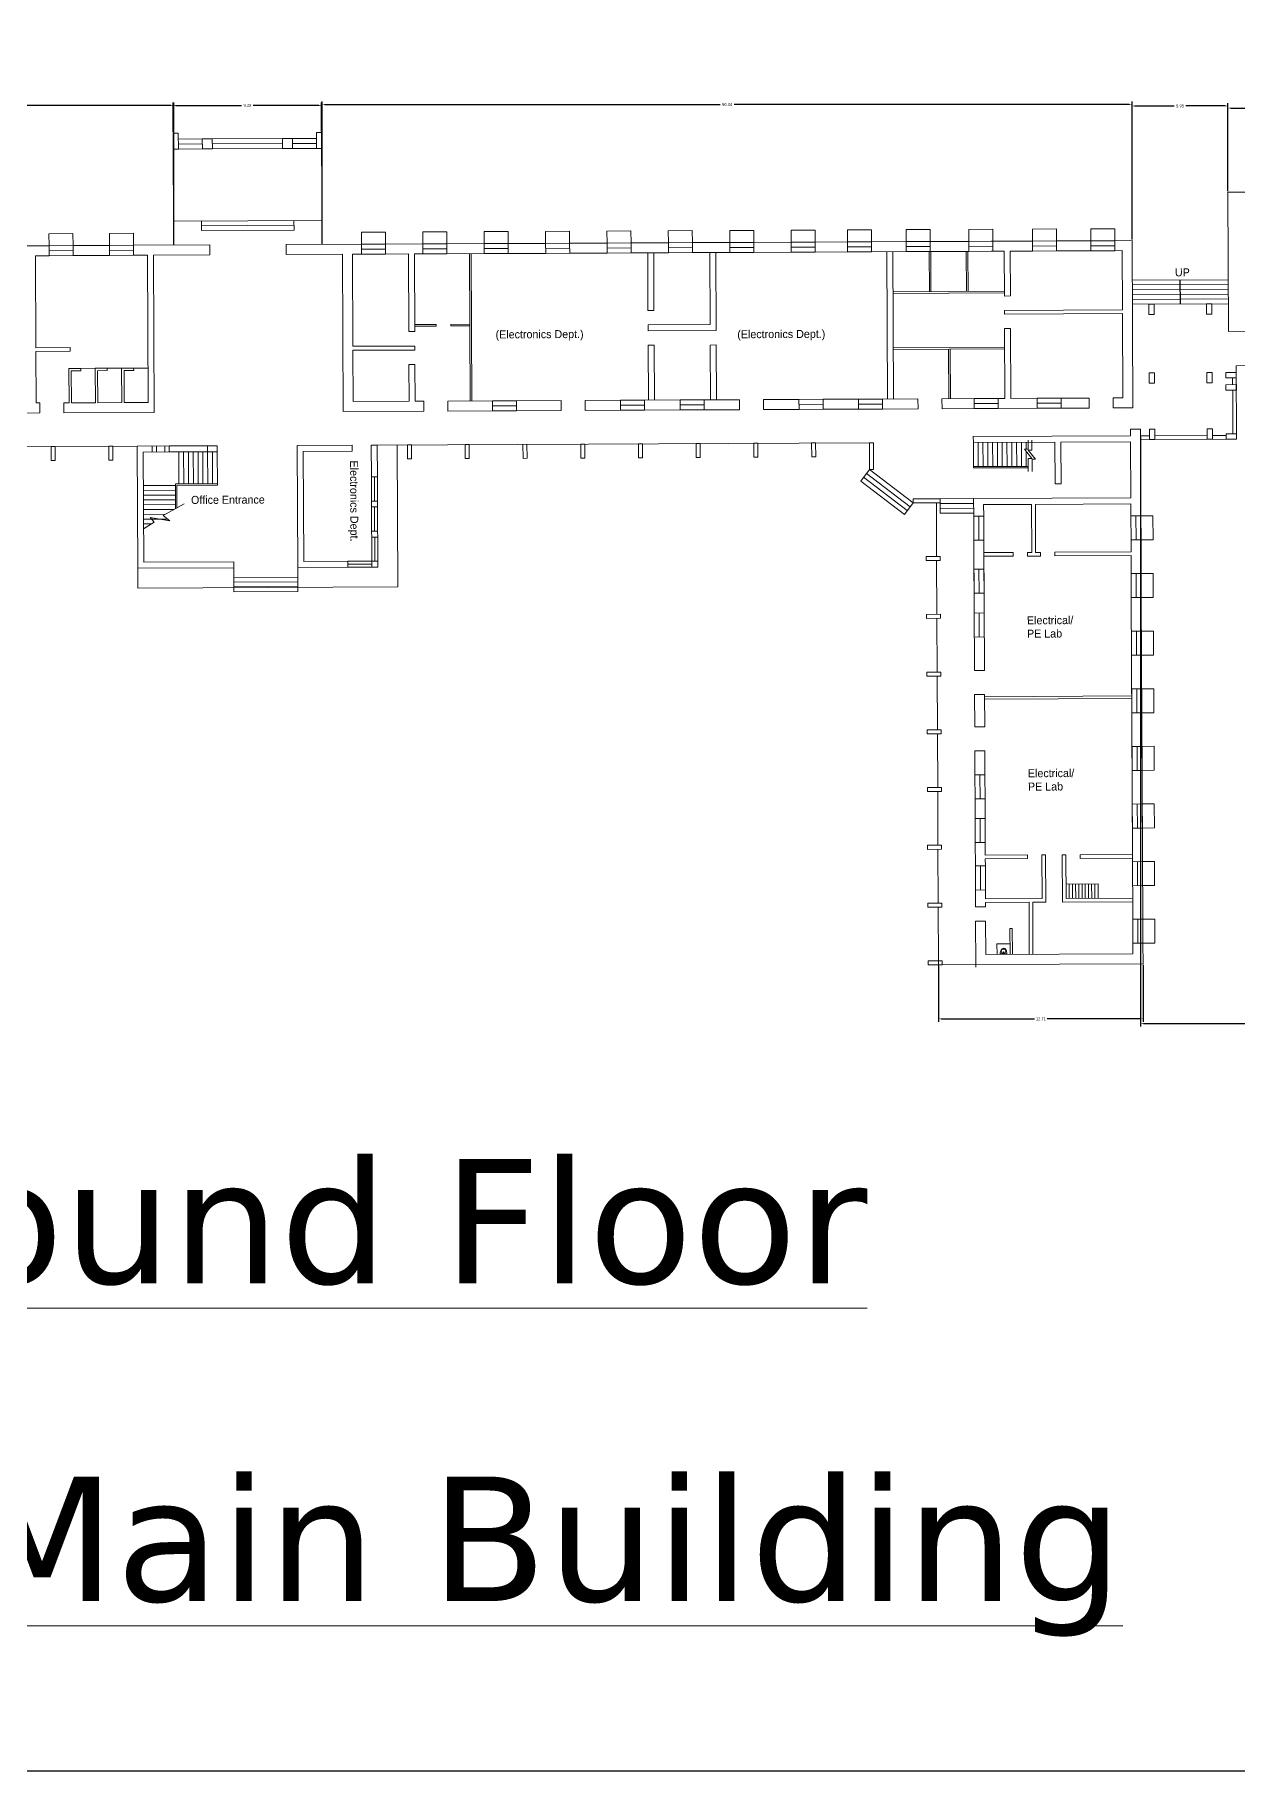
# Model space of a CAD drawing. Header units: inches. Extents: x -40 to 263, y -17 to 199.
# Drawn here: x 74.2 to 148.9, y -17.1 to 90.8 of the extents above; entities that cross this region are included whole.
import ezdxf

# ---------------------------------------------------------------- set-up
doc = ezdxf.new("R2010")
doc.units = ezdxf.units.IN
doc.header["$MEASUREMENT"] = 0
doc.layers.add('TEXT', color=7, linetype='Continuous', lineweight=15)
doc.layers.add('window', color=7, linetype='Continuous', lineweight=13)
doc.styles.add('LGL', font='')
doc.styles.get('LGL').set_extended_font_data('LithographLight')
doc.dimstyles.get("Standard").update_dxf_attribs({"dimtxt": 0.18, "dimasz": 0.18, "dimexe": 0.18, "dimexo": 0.0625, "dimgap": 0.09, "dimtad": 0, "dimtih": 1, "dimtoh": 1, "dimdec": 4, "dimzin": 0, "dimdsep": 46, "dimtxsty": 'Standard', "dimcen": 0.09, "dimadec": 0, "dimazin": 0, "dimtfac": 1, "dimtdec": 4, "dimtofl": 0, "dimtmove": 0, "dimatfit": 3, "dimfxl": 1, "dimtolj": 1, "dimtzin": 0, "dimarcsym": 0})

# ---------------------------------------------------------------- blocks, each defined once
blk = doc.blocks.new('urinal_p07')
blk.add_lwpolyline([(240, -40, -0.0613081), (220, -199, -0.0746389), (169, -321, -0.1069794), (84, -411, -0.1515369), (0, -437, -0.1515369), (-84, -411, -0.1069794), (-169, -321, -0.0746389), (-220, -199, -0.0613081), (-240, -40)], format="xyb", close=True)
for centre, radius in [((0, -228), 159), ((0, -139), 40)]:
    blk.add_circle(centre, radius)
blk = doc.blocks.new('*D35')
at = {"color": 0, "lineweight": -2, "transparency": 16777216}
for p, q in [((130.38, 32.92), (130.38, 29.44)), ((143.09, 32.98), (143.09, 29.44)), ((130.56, 29.62), (136.35, 29.62)), ((142.91, 29.62), (137.13, 29.62))]:
    blk.add_line(p, q, dxfattribs=at)
at = {"color": 0, "transparency": 16777216}
for points in [[(130.56, 29.65), (130.56, 29.59), (130.38, 29.62)], [(142.91, 29.65), (142.91, 29.59), (143.09, 29.62)]]:
    blk.add_solid(points, dxfattribs=at)
at = {"layer": 'Defpoints', "color": 0, "transparency": 16777216}
for p in [(130.38, 32.98), (143.09, 33.04), (143.09, 29.62)]:
    blk.add_point(p, dxfattribs=at)
at = {"color": 0, "transparency": 16777216, "insert": (136.74, 29.62), "char_height": 0.18, "attachment_point": 5}
blk.add_mtext('\\A1;12.71', dxfattribs=at)
blk = doc.blocks.new('*D36')
at = {"color": 0, "lineweight": -2, "transparency": 16777216}
for p, q in [((193.27, 69.93), (193.27, 29.14)), ((142.94, 65.78), (142.94, 29.14)), ((143.12, 29.32), (167.67, 29.32)), ((193.09, 29.32), (168.54, 29.32))]:
    blk.add_line(p, q, dxfattribs=at)
at = {"color": 0, "transparency": 16777216}
for points in [[(143.12, 29.35), (143.12, 29.29), (142.94, 29.32)], [(193.09, 29.35), (193.09, 29.29), (193.27, 29.32)]]:
    blk.add_solid(points, dxfattribs=at)
at = {"layer": 'Defpoints', "color": 0, "transparency": 16777216}
for p in [(193.27, 69.99), (142.94, 65.84), (193.27, 29.32)]:
    blk.add_point(p, dxfattribs=at)
at = {"color": 0, "transparency": 16777216, "insert": (168.11, 29.32), "char_height": 0.18, "attachment_point": 5}
blk.add_mtext('\\A1;50.34', dxfattribs=at)
blk = doc.blocks.new('*D40')
at = {"color": 0, "lineweight": -2, "transparency": 16777216}
for p, q in [((33.45, 77.53), (33.45, 86.56)), ((33.63, 86.38), (57.71, 86.38)), ((82.67, 86.38), (58.58, 86.38)), ((82.85, 77.76), (82.85, 86.56))]:
    blk.add_line(p, q, dxfattribs=at)
at = {"color": 0, "transparency": 16777216}
for points in [[(33.63, 86.41), (33.63, 86.35), (33.45, 86.38)], [(82.67, 86.41), (82.67, 86.35), (82.85, 86.38)]]:
    blk.add_solid(points, dxfattribs=at)
at = {"layer": 'Defpoints', "color": 0, "transparency": 16777216}
for p in [(82.85, 86.38), (82.85, 77.7), (33.45, 77.47)]:
    blk.add_point(p, dxfattribs=at)
at = {"color": 0, "transparency": 16777216, "insert": (58.15, 86.38), "char_height": 0.18, "attachment_point": 5}
blk.add_mtext('\\A1;49.40', dxfattribs=at)
blk = doc.blocks.new('*D41')
at = {"color": 0, "lineweight": -2, "transparency": 16777216}
for p, q in [((82.81, 84.72), (82.81, 86.56)), ((82.99, 86.38), (87.07, 86.38)), ((91.86, 86.38), (87.79, 86.38)), ((92.04, 84.76), (92.04, 86.56))]:
    blk.add_line(p, q, dxfattribs=at)
at = {"color": 0, "transparency": 16777216}
for points in [[(82.99, 86.41), (82.99, 86.35), (82.81, 86.38)], [(91.86, 86.41), (91.86, 86.35), (92.04, 86.38)]]:
    blk.add_solid(points, dxfattribs=at)
at = {"layer": 'Defpoints', "color": 0, "transparency": 16777216}
for p in [(92.04, 86.38), (82.81, 84.66), (92.04, 84.7)]:
    blk.add_point(p, dxfattribs=at)
at = {"color": 0, "transparency": 16777216, "insert": (87.43, 86.38), "char_height": 0.18, "attachment_point": 5}
blk.add_mtext('\\A1;9.22', dxfattribs=at)
blk = doc.blocks.new('*D42')
at = {"color": 0, "lineweight": -2, "transparency": 16777216}
for p, q in [((92.07, 77.8), (92.07, 86.61)), ((92.25, 86.43), (116.81, 86.43)), ((142.23, 86.43), (117.68, 86.43)), ((142.41, 78.04), (142.41, 86.61))]:
    blk.add_line(p, q, dxfattribs=at)
at = {"color": 0, "transparency": 16777216}
for points in [[(92.25, 86.46), (92.25, 86.4), (92.07, 86.43)], [(142.23, 86.46), (142.23, 86.4), (142.41, 86.43)]]:
    blk.add_solid(points, dxfattribs=at)
at = {"layer": 'Defpoints', "color": 0, "transparency": 16777216}
for p in [(142.41, 86.43), (92.07, 77.74), (142.41, 77.98)]:
    blk.add_point(p, dxfattribs=at)
at = {"color": 0, "transparency": 16777216, "insert": (117.24, 86.43), "char_height": 0.18, "attachment_point": 5}
blk.add_mtext('\\A1;50.34', dxfattribs=at)
blk = doc.blocks.new('*D43')
at = {"color": 0, "lineweight": -2, "transparency": 16777216}
for p, q in [((142.41, 78.1), (142.41, 86.52)), ((142.59, 86.34), (145.03, 86.34)), ((148.19, 86.34), (145.75, 86.34)), ((148.37, 81.05), (148.37, 86.52))]:
    blk.add_line(p, q, dxfattribs=at)
at = {"color": 0, "transparency": 16777216}
for points in [[(142.59, 86.37), (142.59, 86.31), (142.41, 86.34)], [(148.19, 86.37), (148.19, 86.31), (148.37, 86.34)]]:
    blk.add_solid(points, dxfattribs=at)
at = {"layer": 'Defpoints', "color": 0, "transparency": 16777216}
for p in [(148.37, 86.34), (148.37, 80.99), (142.41, 78.04)]:
    blk.add_point(p, dxfattribs=at)
at = {"color": 0, "transparency": 16777216, "insert": (145.39, 86.34), "char_height": 0.18, "attachment_point": 5}
blk.add_mtext('\\A1;5.95', dxfattribs=at)
blk = doc.blocks.new('*D44')
at = {"color": 0, "lineweight": -2, "transparency": 16777216}
for p, q in [((148.37, 81.05), (148.37, 86.39)), ((193.28, 81.26), (193.28, 86.39)), ((148.55, 86.21), (170.37, 86.21)), ((193.1, 86.21), (171.27, 86.21))]:
    blk.add_line(p, q, dxfattribs=at)
at = {"color": 0, "transparency": 16777216}
for points in [[(148.55, 86.24), (148.55, 86.18), (148.37, 86.21)], [(193.1, 86.24), (193.1, 86.18), (193.28, 86.21)]]:
    blk.add_solid(points, dxfattribs=at)
at = {"layer": 'Defpoints', "color": 0, "transparency": 16777216}
for p in [(193.28, 86.21), (148.37, 80.99), (193.28, 81.2)]:
    blk.add_point(p, dxfattribs=at)
at = {"color": 0, "transparency": 16777216, "insert": (170.82, 86.21), "char_height": 0.18, "attachment_point": 5}
blk.add_mtext('\\A1;44.92', dxfattribs=at)

msp = doc.modelspace()

# ---------------------------------------------------------------- linework, layer by layer
msp.add_lwpolyline([(-39.55518, 198.66799), (262.71196, 198.66799), (262.71196, -17.13248), (-39.55518, -17.13248)], close=True)
at = {"layer": 'window'}
for p, q in [((82.81461, 84.65905), (83.13287, 84.66054)), ((82.81461, 84.65905), (82.81927, 83.66449)), ((83.13287, 84.66054), (83.13752, 83.66598)), ((84.62646, 84.29456), (83.13462, 84.28758)), ((85.24806, 84.29747), (84.62646, 84.29456)), ((84.62646, 84.29456), (84.62937, 83.67296)), ((89.60921, 84.31788), (85.24806, 84.29747)), ((85.24806, 84.29747), (85.25097, 83.67587)), ((90.23081, 84.32079), (89.60921, 84.31788)), ((89.60921, 84.31788), (89.61212, 83.69628)), ((90.23081, 84.32079), (91.72265, 84.32778)), ((90.23081, 84.32079), (90.23372, 83.69919)), ((92.03916, 84.70223), (91.7209, 84.70074)), ((91.7209, 84.70074), (91.72556, 83.70617)), ((92.03916, 84.70223), (92.04382, 83.70766)), ((82.81927, 83.66449), (83.13752, 83.66598)), ((82.84021, 79.18896), (82.81927, 83.66449)), ((84.62791, 83.98376), (83.13607, 83.97678)), ((84.62937, 83.67296), (83.13752, 83.66598)), ((84.62937, 83.67296), (85.25097, 83.67587)), ((89.61066, 84.00708), (85.24951, 83.98667)), ((89.61212, 83.69628), (85.25097, 83.67587)), ((89.61212, 83.69628), (90.23372, 83.69919)), ((90.23226, 84.00999), (91.7241, 84.01698)), ((90.23372, 83.69919), (91.72556, 83.70617)), ((92.04382, 83.70766), (91.72556, 83.70617)), ((92.06477, 79.23214), (92.04382, 83.70766)), ((149.93352, 80.99489), (148.36635, 80.98755)), ((148.36635, 80.98755), (148.40685, 72.33487)), ((92.06477, 79.23214), (82.84021, 79.18896)), ((82.84021, 79.18896), (82.8472, 77.69712)), ((84.5807, 79.19711), (84.58349, 78.60037)), ((90.32568, 78.92562), (84.58209, 78.89874)), ((90.32429, 79.22399), (90.32708, 78.62726)), ((92.06477, 79.23214), (92.07175, 77.7403)), ((75.09564, 78.40677), (76.58748, 78.41376)), ((75.09913, 77.66085), (75.09564, 78.40677)), ((76.59097, 77.66784), (76.58748, 78.41376)), ((78.8501, 78.42435), (80.34194, 78.43133)), ((78.85359, 77.67843), (78.8501, 78.42435)), ((80.34544, 77.68541), (80.34194, 78.43133)), ((85.08496, 77.70759), (80.34544, 77.68541)), ((90.32708, 78.62726), (84.58349, 78.60037)), ((85.08496, 77.70759), (85.08787, 77.08599)), ((94.51814, 77.75175), (89.83399, 77.72982)), ((89.83399, 77.72982), (89.8369, 77.10822)), ((94.51465, 78.49767), (96.00649, 78.50465)), ((94.51814, 77.75175), (94.51465, 78.49767)), ((94.51814, 77.75175), (96.00998, 77.75873)), ((94.51814, 77.75175), (94.52105, 77.13015)), ((96.00998, 77.75873), (96.00649, 78.50465)), ((98.33291, 77.76961), (96.00998, 77.75873)), ((96.01289, 77.13713), (96.00998, 77.75873)), ((98.32942, 78.51553), (99.82126, 78.52251)), ((98.33291, 77.76961), (98.32942, 78.51553)), ((98.33291, 77.76961), (99.82476, 77.77659)), ((98.33291, 77.76961), (98.33582, 77.14801)), ((99.82476, 77.77659), (99.82126, 78.52251)), ((102.14769, 77.78746), (99.82476, 77.77659)), ((99.82767, 77.15499), (99.82476, 77.77659)), ((102.1442, 78.53338), (103.63604, 78.54037)), ((102.14769, 77.78746), (102.1442, 78.53338)), ((102.14769, 77.78746), (103.63953, 77.79445)), ((102.14769, 77.78746), (102.1506, 77.16586)), ((103.63953, 77.79445), (103.63604, 78.54037)), ((105.96246, 77.80532), (103.63953, 77.79445)), ((103.64244, 77.17284), (103.63953, 77.79445)), ((105.95897, 78.55124), (107.45081, 78.55822)), ((105.96246, 77.80532), (105.95897, 78.55124)), ((105.96246, 77.80532), (107.4543, 77.8123)), ((105.96246, 77.80532), (105.96537, 77.18372)), ((107.4543, 77.8123), (107.45081, 78.55822)), ((109.77724, 77.82317), (107.4543, 77.8123)), ((107.45721, 77.1907), (107.4543, 77.8123)), ((109.77374, 78.5691), (111.26559, 78.57608)), ((109.77724, 77.82317), (109.77374, 78.5691)), ((109.77724, 77.82317), (111.26908, 77.83016)), ((109.77724, 77.82317), (109.78015, 77.20157)), ((111.26908, 77.83016), (111.26559, 78.57608)), ((113.59201, 77.84103), (111.26908, 77.83016)), ((111.27199, 77.20856), (111.26908, 77.83016)), ((113.58852, 78.58695), (115.08036, 78.59394)), ((113.59201, 77.84103), (113.58852, 78.58695)), ((113.59201, 77.84103), (115.08385, 77.84801)), ((113.59201, 77.84103), (113.59492, 77.21943)), ((115.08385, 77.84801), (115.08036, 78.59394)), ((117.40678, 77.85889), (115.08385, 77.84801)), ((115.08676, 77.22641), (115.08385, 77.84801)), ((117.40329, 78.60481), (118.89513, 78.61179)), ((117.40678, 77.85889), (117.40329, 78.60481)), ((117.40678, 77.85889), (118.89863, 77.86587)), ((117.40678, 77.85889), (117.40969, 77.23729)), ((118.89863, 77.86587), (118.89513, 78.61179)), ((121.22156, 77.87674), (118.89863, 77.86587)), ((118.90153, 77.24427), (118.89863, 77.86587)), ((121.21807, 78.62266), (122.70991, 78.62965)), ((121.22156, 77.87674), (121.21807, 78.62266)), ((121.22156, 77.87674), (122.7134, 77.88373)), ((121.22156, 77.87674), (121.22447, 77.25514)), ((122.7134, 77.88373), (122.70991, 78.62965)), ((124.72162, 77.89313), (122.7134, 77.88373)), ((122.71631, 77.26213), (122.7134, 77.88373)), ((124.71813, 78.63905), (126.20997, 78.64603)), ((124.72162, 77.89313), (124.71813, 78.63905)), ((124.72162, 77.89313), (126.21347, 77.90011)), ((124.72162, 77.89313), (124.72453, 77.27153)), ((126.21347, 77.90011), (126.20997, 78.64603)), ((128.37156, 77.91021), (126.21347, 77.90011)), ((126.21347, 77.90011), (126.21637, 77.27851)), ((128.36807, 78.65613), (129.85991, 78.66312)), ((128.37156, 77.91021), (128.36807, 78.65613)), ((128.37156, 77.91021), (129.8634, 77.9172)), ((128.37156, 77.91021), (128.37447, 77.28861)), ((129.8634, 77.9172), (129.85991, 78.66312)), ((132.26802, 77.92845), (129.8634, 77.9172)), ((129.8634, 77.9172), (129.86631, 77.29559)), ((132.26453, 78.67437), (133.75637, 78.68135)), ((132.26802, 77.92845), (132.26453, 78.67437)), ((132.26802, 77.92845), (133.75986, 77.93543)), ((132.26802, 77.92845), (132.27093, 77.30685)), ((136.22432, 77.94697), (133.6562, 77.93495)), ((133.75986, 77.93543), (133.75637, 78.68135)), ((133.75986, 77.93543), (133.76277, 77.31383)), ((136.22083, 78.69289), (137.71267, 78.69987)), ((136.22432, 77.94697), (136.22083, 78.69289)), ((136.22432, 77.94697), (137.71617, 77.95395)), ((136.22432, 77.94697), (136.22723, 77.32537)), ((137.71617, 77.95395), (137.71267, 78.69987)), ((139.85196, 77.96395), (137.71617, 77.95395)), ((139.85196, 77.96395), (137.71617, 77.95395)), ((137.71617, 77.95395), (137.71908, 77.33235)), ((139.84846, 78.70987), (141.34031, 78.71685)), ((139.85196, 77.96395), (139.84846, 78.70987)), ((139.85196, 77.96395), (141.3438, 77.97093)), ((139.85196, 77.96395), (139.85487, 77.34235)), ((141.3438, 77.97093), (141.34031, 78.71685)), ((142.41295, 77.97594), (141.3438, 77.97093)), ((141.3438, 77.97093), (141.34671, 77.34933)), ((142.41295, 77.97594), (142.4616, 67.58277)), ((75.09913, 77.66085), (72.8365, 77.65026)), ((75.10204, 77.03925), (74.25959, 77.03531)), ((74.25959, 77.03531), (74.28636, 71.31579)), ((75.09913, 77.66085), (76.59097, 77.66784)), ((75.09913, 77.66085), (75.10204, 77.03925)), ((76.59242, 77.35703), (75.10058, 77.35005)), ((75.10204, 77.03925), (76.59388, 77.04623)), ((78.85359, 77.67843), (76.59097, 77.66784)), ((76.59388, 77.04623), (76.59097, 77.66784)), ((78.8565, 77.05683), (76.59388, 77.04623)), ((78.85359, 77.67843), (80.34544, 77.68541)), ((78.85359, 77.67843), (78.8565, 77.05683)), ((80.34689, 77.37461), (78.85505, 77.36763)), ((78.8565, 77.05683), (80.34835, 77.06381)), ((80.34835, 77.06381), (80.34544, 77.68541)), ((81.22151, 77.0679), (80.34835, 77.06381)), ((81.22151, 77.0679), (81.26434, 67.91793)), ((85.08787, 77.08599), (81.59447, 77.06964)), ((81.59447, 77.06964), (81.64021, 67.29808)), ((93.33029, 77.12457), (89.8369, 77.10822)), ((93.33029, 77.12457), (93.37603, 67.35301)), ((94.52105, 77.13015), (93.95189, 77.12748)), ((93.95189, 77.12748), (93.97866, 71.40876)), ((96.01144, 77.44793), (94.5196, 77.44095)), ((94.52105, 77.13015), (96.01289, 77.13713)), ((97.43286, 77.14378), (96.01289, 77.13713)), ((97.43286, 77.14378), (97.45544, 72.32016)), ((98.33582, 77.14801), (97.80582, 77.14552)), ((97.80582, 77.14552), (97.8284, 72.3219)), ((99.82621, 77.46579), (98.33437, 77.45881)), ((98.33582, 77.14801), (99.82767, 77.15499)), ((102.1506, 77.16586), (99.82767, 77.15499)), ((101.23705, 77.16159), (101.27988, 68.01162)), ((101.33651, 77.16205), (101.37934, 68.01209)), ((103.64098, 77.48364), (102.14914, 77.47666)), ((102.1506, 77.16586), (103.64244, 77.17284)), ((105.96537, 77.18372), (103.64244, 77.17284)), ((107.45576, 77.5015), (105.96392, 77.49452)), ((105.96537, 77.18372), (107.45721, 77.1907)), ((109.78015, 77.20157), (107.45721, 77.1907)), ((111.27053, 77.51936), (109.77869, 77.51237)), ((109.78015, 77.20157), (111.27199, 77.20856)), ((113.59492, 77.21943), (111.27199, 77.20856)), ((112.30552, 77.2134), (112.32228, 73.63298)), ((112.67849, 77.21514), (112.69524, 73.63472)), ((115.08531, 77.53721), (113.59346, 77.53023)), ((113.59492, 77.21943), (115.08676, 77.22641)), ((117.40969, 77.23729), (115.08676, 77.22641)), ((116.15945, 77.23143), (116.1804, 72.75591)), ((116.53241, 77.23318), (116.5551, 72.3847)), ((118.90008, 77.55507), (117.40824, 77.54809)), ((117.40969, 77.23729), (118.90153, 77.24427)), ((121.22447, 77.25514), (118.90153, 77.24427)), ((122.71485, 77.57293), (121.22301, 77.56594)), ((121.22447, 77.25514), (122.71631, 77.26213)), ((124.72453, 77.27153), (122.71631, 77.26213)), ((126.21492, 77.58931), (124.72308, 77.58233)), ((124.72453, 77.27153), (126.21637, 77.27851)), ((128.37447, 77.28861), (126.21637, 77.27851)), ((127.17421, 77.28299), (127.21704, 68.13303)), ((127.54717, 77.28474), (127.59, 68.13478)), ((129.86486, 77.60639), (128.37302, 77.59941)), ((128.37447, 77.28861), (129.86631, 77.29559)), ((129.81315, 74.80889), (129.80151, 77.29529)), ((132.27093, 77.30685), (129.86631, 77.29559)), ((129.91261, 74.80935), (129.90097, 77.29576)), ((132.11722, 74.81967), (132.10558, 77.30608)), ((132.21667, 74.82014), (132.20503, 77.30654)), ((133.76132, 77.62463), (132.26948, 77.61765)), ((132.27093, 77.30685), (133.76277, 77.31383)), ((134.45937, 77.31709), (133.6591, 77.31335)), ((134.45937, 77.31709), (134.47241, 74.53232)), ((136.22723, 77.32537), (134.83233, 77.31884)), ((134.83233, 77.31884), (134.84537, 74.53407)), ((137.71762, 77.64315), (136.22578, 77.63617)), ((136.22723, 77.32537), (137.71908, 77.33235)), ((139.85487, 77.34235), (137.71908, 77.33235)), ((139.85487, 77.34235), (137.71908, 77.33235)), ((141.34525, 77.66013), (139.85341, 77.65315)), ((139.85487, 77.34235), (141.34671, 77.34933)), ((141.79426, 77.35143), (141.34671, 77.34933)), ((141.79426, 77.35143), (141.81148, 73.67155)), ((148.39182, 75.5473), (142.42445, 75.51937)), ((134.47101, 74.83069), (127.55881, 74.79834)), ((134.47148, 74.73124), (127.55928, 74.69888)), ((134.84537, 74.53407), (134.47241, 74.53232)), ((148.39321, 75.24894), (142.42585, 75.221)), ((148.39461, 74.95057), (142.42724, 74.92264)), ((148.39601, 74.6522), (142.42864, 74.62427)), ((112.32228, 73.63298), (112.69524, 73.63472)), ((141.81148, 73.67155), (134.4766, 73.63722)), ((134.4766, 73.63722), (134.47767, 73.40847)), ((141.81256, 73.4428), (134.47767, 73.40847)), ((141.81256, 73.4428), (141.83709, 68.20147)), ((148.3974, 74.35383), (142.43004, 74.3259)), ((148.3988, 74.05546), (142.43143, 74.02753)), ((97.8284, 72.3219), (97.45544, 72.32016)), ((97.82634, 72.76045), (99.16843, 72.76673)), ((97.82681, 72.66099), (99.1689, 72.66727)), ((99.16843, 72.76673), (99.1689, 72.66727)), ((100.06354, 72.77092), (101.25758, 72.77651)), ((100.06354, 72.77092), (100.064, 72.67146)), ((100.064, 72.67146), (101.25805, 72.67705)), ((112.32647, 72.73787), (116.1804, 72.75591)), ((112.32647, 72.73787), (112.32822, 72.36491)), ((112.32822, 72.36491), (116.5551, 72.3847)), ((134.85482, 72.51511), (134.48186, 72.51336)), ((134.48186, 72.51336), (134.5022, 68.16713)), ((134.85482, 72.51511), (134.87516, 68.16888)), ((150.49046, 72.34463), (148.40685, 72.33487)), ((76.41056, 71.32573), (74.28636, 71.31579)), ((76.41163, 71.09698), (76.41056, 71.32573)), ((97.83259, 71.4268), (93.97866, 71.40876)), ((97.83259, 71.4268), (97.83375, 71.17816)), ((112.33241, 71.46981), (112.70537, 71.47155)), ((112.33241, 71.46981), (112.34835, 68.06343)), ((112.70537, 71.47155), (112.72131, 68.06518)), ((116.18633, 71.48784), (116.55929, 71.48959)), ((116.18633, 71.48784), (116.20228, 68.08147)), ((116.55929, 71.48959), (116.57524, 68.08322)), ((134.4873, 71.34973), (127.57511, 71.31737)), ((134.48777, 71.25027), (127.57557, 71.21792)), ((131.00681, 71.23398), (131.02124, 68.15084)), ((131.10626, 71.23444), (131.12069, 68.1513)), ((74.28743, 71.08704), (76.41163, 71.09698)), ((74.28743, 71.08704), (74.30242, 67.88535)), ((97.83375, 71.17816), (93.97983, 71.16012)), ((93.97983, 71.16012), (93.99472, 67.97752)), ((97.83794, 70.28305), (97.46498, 70.28131)), ((97.46498, 70.28131), (97.47569, 67.99382)), ((97.83794, 70.28305), (97.84865, 67.99556)), ((174.32518, 70.31784), (148.88431, 70.19875)), ((148.88431, 70.19875), (148.90563, 65.64366)), ((77.07718, 70.03669), (76.33126, 70.0332)), ((76.33126, 70.0332), (76.34127, 67.89489)), ((77.07788, 69.8875), (76.48114, 69.88471)), ((76.48114, 69.88471), (76.49045, 67.89559)), ((77.07718, 70.03669), (77.97228, 70.04088)), ((77.07718, 70.03669), (77.07788, 69.8875)), ((78.7182, 70.04437), (77.97228, 70.04088)), ((77.97228, 70.04088), (77.98229, 67.90257)), ((78.7189, 69.89518), (78.12216, 69.89239)), ((78.12216, 69.89239), (78.13148, 67.90327)), ((78.7182, 70.04437), (79.61331, 70.04856)), ((78.7182, 70.04437), (78.7189, 69.89518)), ((80.35923, 70.05205), (79.61331, 70.04856)), ((79.61331, 70.04856), (79.62332, 67.91025)), ((80.35993, 69.90287), (79.76319, 69.90007)), ((79.76319, 69.90007), (79.7725, 67.91095)), ((80.35923, 70.05205), (81.25433, 70.05624)), ((80.35923, 70.05205), (80.35993, 69.90287)), ((148.65907, 69.44726), (148.66105, 69.02422)), ((97.47569, 67.99382), (93.99472, 67.97752)), ((98.39435, 67.99812), (97.84865, 67.99556)), ((98.39435, 67.99812), (98.39726, 67.37652)), ((102.65652, 68.01807), (99.88619, 68.0051)), ((99.88619, 68.0051), (99.8891, 67.3835)), ((102.65652, 68.01807), (104.14836, 68.02505)), ((102.65652, 68.01807), (102.65942, 67.39647)), ((106.91868, 68.03802), (104.14836, 68.02505)), ((104.14836, 68.02505), (104.15127, 67.40345)), ((106.91868, 68.03802), (106.92159, 67.41642)), ((110.61639, 68.05533), (108.41052, 68.045)), ((108.41052, 68.045), (108.41343, 67.4234)), ((110.61639, 68.05533), (112.10824, 68.06231)), ((110.61639, 68.05533), (110.6193, 67.43373)), ((114.31411, 68.07263), (112.10824, 68.06231)), ((112.10824, 68.06231), (112.11115, 67.44071)), ((114.31411, 68.07263), (115.80595, 68.07962)), ((114.31411, 68.07263), (114.31702, 67.45103)), ((118.01183, 68.08994), (115.80595, 68.07962)), ((115.80595, 68.07962), (115.80886, 67.45802)), ((118.01183, 68.08994), (118.01473, 67.46834)), ((121.70954, 68.10725), (119.50367, 68.09693)), ((119.50367, 68.09693), (119.50658, 67.47533)), ((123.20138, 68.11423), (121.70954, 68.10725)), ((121.70954, 68.10725), (121.71245, 67.48565)), ((125.40726, 68.12456), (123.20138, 68.11423)), ((123.20138, 68.11423), (123.20429, 67.49263)), ((126.8991, 68.13154), (125.40726, 68.12456)), ((125.40726, 68.12456), (125.41017, 67.50296)), ((129.10497, 68.14187), (126.8991, 68.13154)), ((126.8991, 68.13154), (126.90201, 67.50994)), ((129.10497, 68.14187), (129.10788, 67.52027)), ((132.59385, 68.1582), (130.59681, 68.14885)), ((130.59681, 68.14885), (130.59972, 67.52725)), ((132.59385, 68.1582), (134.08569, 68.16518)), ((132.59385, 68.1582), (132.59676, 67.5366)), ((134.5022, 68.16713), (134.08569, 68.16518)), ((134.08569, 68.16518), (134.0886, 67.54358)), ((136.51619, 68.17656), (134.87516, 68.16888)), ((136.51619, 68.17656), (138.00803, 68.18354)), ((136.51619, 68.17656), (136.5191, 67.55496)), ((139.74851, 68.19169), (138.00803, 68.18354)), ((138.00803, 68.18354), (138.01094, 67.56194)), ((139.74851, 68.19169), (139.75142, 67.57009)), ((141.83709, 68.20147), (141.24035, 68.19867)), ((141.24035, 68.19867), (141.24326, 67.57707)), ((148.66261, 68.69151), (148.67532, 65.9753)), ((74.52121, 67.26476), (72.35183, 67.2546)), ((74.5183, 67.88636), (74.30242, 67.88535)), ((74.5183, 67.88636), (74.52121, 67.26476)), ((76.34127, 67.89489), (76.01014, 67.89334)), ((76.01014, 67.89334), (76.01305, 67.27174)), ((81.64021, 67.29808), (76.01305, 67.27174)), ((77.98229, 67.90257), (76.49045, 67.89559)), ((79.62332, 67.91025), (78.13148, 67.90327)), ((81.26434, 67.91793), (79.7725, 67.91095)), ((98.39726, 67.37652), (93.37603, 67.35301)), ((102.65942, 67.39647), (99.8891, 67.3835)), ((102.65797, 67.70727), (104.14981, 67.71425)), ((102.65942, 67.39647), (104.15127, 67.40345)), ((106.92159, 67.41642), (104.15127, 67.40345)), ((110.6193, 67.43373), (108.41343, 67.4234)), ((110.61785, 67.74453), (112.10969, 67.75151)), ((110.6193, 67.43373), (112.11115, 67.44071)), ((114.31702, 67.45103), (112.11115, 67.44071)), ((114.31556, 67.76183), (115.80741, 67.76882)), ((114.31702, 67.45103), (115.80886, 67.45802)), ((118.01473, 67.46834), (115.80886, 67.45802)), ((121.71245, 67.48565), (119.50658, 67.47533)), ((123.20284, 67.80343), (121.711, 67.79645)), ((123.20429, 67.49263), (121.71245, 67.48565)), ((125.41017, 67.50296), (123.20429, 67.49263)), ((126.90055, 67.82074), (125.40871, 67.81376)), ((126.90201, 67.50994), (125.41017, 67.50296)), ((129.10788, 67.52027), (126.90201, 67.50994)), ((132.59676, 67.5366), (130.59972, 67.52725)), ((132.59531, 67.8474), (134.08715, 67.85438)), ((132.59676, 67.5366), (134.0886, 67.54358)), ((136.5191, 67.55496), (134.0886, 67.54358)), ((136.51764, 67.86576), (138.00948, 67.87274)), ((136.5191, 67.55496), (138.01094, 67.56194)), ((139.75142, 67.57009), (138.01094, 67.56194)), ((142.4616, 67.58277), (141.24326, 67.57707)), ((142.31559, 65.84157), (132.54403, 65.79583)), ((142.93524, 66.26023), (142.31364, 66.25732)), ((142.31364, 66.25732), (142.31559, 65.84157)), ((142.93524, 66.26023), (142.96047, 60.87168)), ((143.49462, 65.84709), (142.93719, 65.84448)), ((147.07954, 65.86387), (143.82732, 65.84865)), ((148.26006, 65.8694), (147.41224, 65.86543)), ((50.35613, 65.06302), (80.57984, 65.20449)), ((82.56403, 65.21378), (80.57984, 65.20449)), ((80.57984, 65.20449), (80.61534, 57.62096)), ((82.56578, 64.84082), (80.95455, 64.83328)), ((80.95455, 64.83328), (80.98655, 57.99567)), ((81.51116, 64.83588), (81.50942, 65.20884)), ((81.77063, 64.8371), (81.76889, 65.21006)), ((82.30631, 64.8396), (82.30456, 65.21256)), ((82.56403, 65.21378), (84.95591, 65.22498)), ((82.56578, 64.84082), (82.56403, 65.21378)), ((84.95766, 64.85201), (82.56578, 64.84082)), ((83.16745, 64.84364), (83.17676, 62.85451)), ((83.46581, 64.84503), (83.47513, 62.85591)), ((83.76418, 64.84643), (83.77349, 62.85731)), ((84.06255, 64.84783), (84.07186, 62.8587)), ((84.36092, 64.84922), (84.37023, 62.8601)), ((84.65929, 64.85062), (84.6686, 62.8615)), ((85.55265, 65.22777), (84.95591, 65.22498)), ((84.95766, 64.85201), (84.95591, 65.22498)), ((85.55439, 64.85481), (84.95766, 64.85201)), ((84.95766, 64.85201), (84.96697, 62.86289)), ((85.25602, 64.85341), (85.26534, 62.86429)), ((85.55439, 64.85481), (85.55265, 65.22777)), ((85.55439, 64.85481), (85.5637, 62.86569)), ((90.52545, 65.25105), (93.93182, 65.26699)), ((90.52545, 65.25105), (90.56095, 57.66752)), ((90.90016, 64.87983), (93.93357, 64.89403)), ((90.90016, 64.87983), (90.93216, 58.04222)), ((93.93182, 65.26699), (93.93357, 64.89403)), ((95.49826, 65.27432), (95.1253, 65.27258)), ((95.1253, 65.27258), (95.13456, 63.29304)), ((126.08101, 65.41748), (95.49826, 65.27432)), ((95.49826, 65.27432), (95.50752, 63.29479)), ((96.74146, 65.28014), (96.78278, 56.45341)), ((132.54577, 65.42287), (132.54403, 65.79583)), ((137.61803, 65.44661), (132.54577, 65.42287)), ((132.54577, 65.42287), (132.55276, 63.93103)), ((132.84414, 65.42427), (132.85112, 63.93243)), ((133.14251, 65.42566), (133.14949, 63.93382)), ((133.44088, 65.42706), (133.44786, 63.93522)), ((133.73925, 65.42846), (133.74623, 63.93662)), ((134.03761, 65.42985), (134.0446, 63.93801)), ((134.33598, 65.43125), (134.34297, 63.93941)), ((134.63435, 65.43265), (134.64133, 63.94081)), ((134.93272, 65.43404), (134.9397, 63.9422)), ((135.23109, 65.43544), (135.23807, 63.9436)), ((135.52946, 65.43684), (135.53644, 63.945)), ((135.71657, 65.01266), (135.94996, 65.01375)), ((136.17578, 64.44528), (135.71657, 65.01266)), ((135.82782, 65.43823), (135.82981, 65.01319)), ((135.83048, 64.87192), (135.83481, 63.94639)), ((135.94736, 65.56977), (135.94996, 65.01375)), ((135.95446, 64.95812), (136.18785, 64.95922)), ((136.41367, 64.39074), (135.95446, 64.95812)), ((136.18499, 65.57088), (136.18785, 64.95922)), ((137.61803, 65.44661), (137.63014, 62.86076)), ((142.31734, 65.46861), (137.99099, 65.44836)), ((137.99099, 65.44836), (138.0031, 62.8625)), ((142.31734, 65.46861), (142.33363, 61.98765)), ((148.90563, 65.64366), (142.93826, 65.61573)), ((126.08885, 63.74351), (125.54609, 63.03172)), ((128.80068, 61.67566), (126.08885, 63.74351)), ((135.95495, 63.94696), (132.55213, 63.93103)), ((132.55213, 63.93103), (132.55314, 63.8497)), ((135.95533, 63.86563), (132.55314, 63.8497)), ((135.95262, 64.44424), (136.17578, 64.44528)), ((135.95262, 64.44424), (135.95641, 63.63483)), ((136.19052, 64.3897), (136.41367, 64.39074)), ((136.19052, 64.3897), (136.19405, 63.63592)), ((82.9534, 62.76481), (80.96427, 62.7555)), ((85.5637, 62.86569), (82.95298, 62.85347)), ((82.95298, 62.85347), (82.96018, 61.31489)), ((85.5641, 62.78118), (83.03788, 62.76935)), ((83.03788, 62.76935), (83.04448, 61.36097)), ((85.5637, 62.86569), (85.5641, 62.78118)), ((95.50752, 63.29479), (95.13456, 63.29304)), ((95.13461, 63.28345), (95.14159, 61.79161)), ((95.32109, 63.28433), (95.32807, 61.79249)), ((95.50757, 63.2852), (95.51455, 61.79336)), ((128.25792, 60.96387), (125.54609, 63.03172)), ((128.43884, 61.20113), (125.72701, 63.26898)), ((128.61976, 61.43839), (125.90793, 63.50624)), ((138.0031, 62.8625), (137.63014, 62.86076)), ((82.95479, 62.46644), (80.96567, 62.45713)), ((82.95619, 62.16807), (80.96707, 62.15876)), ((82.95759, 61.86971), (80.96846, 61.86039)), ((82.95898, 61.57134), (80.96986, 61.56203)), ((82.18931, 60.89349), (83.50808, 61.6144)), ((95.14159, 61.79161), (95.51455, 61.79336)), ((95.14159, 61.79161), (95.14334, 61.41865)), ((95.51455, 61.79336), (95.5163, 61.4204)), ((128.80068, 61.67566), (128.25792, 60.96387)), ((130.2459, 61.68242), (130.26153, 58.34318)), ((132.56207, 61.94191), (130.47349, 61.93213)), ((130.47465, 61.68349), (130.47768, 61.03703)), ((132.56346, 61.64354), (130.47489, 61.63376)), ((142.33363, 61.98765), (132.56207, 61.94191)), ((132.56207, 61.94191), (132.56718, 60.84969)), ((136.1691, 61.58582), (133.18541, 61.57186)), ((133.18541, 61.57186), (133.18878, 60.8526)), ((136.1691, 61.58582), (136.18306, 58.60214)), ((142.33538, 61.61469), (136.39785, 61.58689)), ((136.39785, 61.58689), (136.41181, 58.60321)), ((142.33538, 61.61469), (142.33887, 60.86877)), ((82.88283, 61.27261), (80.97126, 61.26366)), ((82.33231, 60.97165), (80.97265, 60.96529)), ((82.46563, 60.6739), (80.97405, 60.66692)), ((80.97684, 60.07018), (81.64191, 60.48888)), ((81.64191, 60.48888), (81.38509, 60.77485)), ((81.38509, 60.77485), (82.61244, 60.55724)), ((82.61244, 60.55724), (82.18931, 60.89349)), ((95.51625, 61.42998), (95.14329, 61.42824)), ((95.14334, 61.41865), (95.15032, 59.92681)), ((95.32982, 61.41953), (95.3368, 59.92768)), ((95.5163, 61.4204), (95.52328, 59.92856)), ((132.56486, 61.34517), (130.47628, 61.33539)), ((132.56626, 61.0468), (130.47768, 61.03703)), ((133.18878, 60.8526), (132.56718, 60.84969)), ((132.56718, 60.84969), (132.57416, 59.35785)), ((132.87798, 60.85115), (132.88496, 59.35931)), ((133.18878, 60.8526), (133.19576, 59.36076)), ((142.96047, 60.87168), (142.33887, 60.86877)), ((142.33887, 60.86877), (142.34585, 59.37692)), ((142.64967, 60.87022), (142.65665, 59.37838)), ((142.96047, 60.87168), (143.70639, 60.87517)), ((142.96047, 60.87168), (142.96745, 59.37983)), ((143.70639, 60.87517), (143.71337, 59.38333)), ((81.45434, 60.37079), (80.97545, 60.36855)), ((95.15032, 59.92681), (95.52328, 59.92856)), ((95.15032, 59.92681), (95.15207, 59.55385)), ((95.15207, 59.55385), (95.52503, 59.5556)), ((95.15207, 59.55385), (95.15905, 58.06201)), ((95.33855, 59.55472), (95.34553, 58.06288)), ((95.52328, 59.92856), (95.52503, 59.5556)), ((95.52503, 59.5556), (95.53201, 58.06375)), ((133.19576, 59.36076), (132.57416, 59.35785)), ((132.57416, 59.35785), (132.61207, 51.25846)), ((133.19576, 59.36076), (133.23368, 51.26137)), ((142.96745, 59.37983), (142.34585, 59.37692)), ((142.34585, 59.37692), (142.34934, 58.631)), ((142.96745, 59.37983), (143.71337, 59.38333)), ((142.96745, 59.37983), (142.97723, 57.29119)), ((135.01401, 58.59667), (133.19938, 58.58817)), ((135.01508, 58.36792), (133.20045, 58.35942)), ((135.01401, 58.59667), (135.01508, 58.36792)), ((136.18306, 58.60214), (135.90912, 58.60086)), ((135.90912, 58.60086), (135.91019, 58.37211)), ((136.71325, 58.37587), (135.91019, 58.37211)), ((136.71218, 58.60462), (136.41181, 58.60321)), ((136.71218, 58.60462), (136.71325, 58.37587)), ((142.34934, 58.631), (137.60728, 58.60881)), ((137.60728, 58.60881), (137.60835, 58.38006)), ((142.35041, 58.40225), (137.60835, 58.38006)), ((142.35041, 58.40225), (142.35563, 57.28828)), ((86.58271, 57.6489), (80.61534, 57.62096)), ((80.61534, 57.62096), (80.62116, 56.37776)), ((86.58096, 58.02186), (80.98655, 57.99567)), ((86.58096, 58.02186), (86.58271, 57.6489)), ((86.58271, 57.6489), (86.58969, 56.15705)), ((93.66895, 57.68207), (90.56095, 57.66752)), ((90.56095, 57.66752), (90.56793, 56.17568)), ((93.66721, 58.05503), (90.93216, 58.04222)), ((93.66721, 58.05503), (95.15905, 58.06201)), ((93.66721, 58.05503), (93.66895, 57.68207)), ((93.66808, 57.86855), (95.15992, 57.87553)), ((95.16079, 57.68905), (93.66895, 57.68207)), ((95.15905, 58.06201), (95.53201, 58.06375)), ((95.15905, 58.06201), (95.16079, 57.68905)), ((95.16079, 57.68905), (95.53375, 57.69079)), ((95.53201, 58.06375), (95.53375, 57.69079)), ((130.2627, 58.09454), (130.27833, 54.7553)), ((133.2042, 57.55735), (132.5826, 57.55444)), ((132.58959, 56.0626), (132.5826, 57.55444)), ((132.90039, 56.06405), (132.8934, 57.55589)), ((133.21119, 56.06551), (133.2042, 57.55735)), ((142.97723, 57.29119), (142.35563, 57.28828)), ((142.35563, 57.28828), (142.36261, 55.79643)), ((142.66643, 57.28973), (142.67341, 55.79789)), ((142.97723, 57.29119), (143.72315, 57.29468)), ((142.97723, 57.29119), (142.98421, 55.79934)), ((143.72315, 57.29468), (143.73013, 55.80283)), ((96.78278, 56.45341), (80.62116, 56.37776)), ((90.56374, 57.07078), (86.5855, 57.05216)), ((90.56514, 56.77241), (86.5869, 56.75379)), ((90.56654, 56.47404), (86.58829, 56.45542)), ((90.56793, 56.17568), (86.58969, 56.15705)), ((133.21119, 56.06551), (132.58959, 56.0626)), ((142.98421, 55.79934), (142.36261, 55.79643)), ((142.36261, 55.79643), (142.45618, 35.80533)), ((142.98421, 55.79934), (143.73013, 55.80283)), ((142.98421, 55.79934), (143.07779, 35.80824)), ((130.27949, 54.50666), (130.29512, 51.16742)), ((133.21693, 54.83779), (132.59533, 54.83488)), ((132.60232, 53.34304), (132.59533, 54.83488)), ((132.91312, 53.34449), (132.90613, 54.83633)), ((133.22392, 53.34595), (133.21693, 54.83779)), ((133.22392, 53.34595), (132.60232, 53.34304)), ((142.99399, 53.71069), (142.37239, 53.70778)), ((142.37239, 53.70778), (142.37937, 52.21594)), ((142.68319, 53.70924), (142.69017, 52.2174)), ((142.99399, 53.71069), (143.73991, 53.71419)), ((142.99399, 53.71069), (143.00097, 52.21885)), ((143.73991, 53.71419), (143.74689, 52.22234)), ((143.00097, 52.21885), (142.37937, 52.21594)), ((143.00097, 52.21885), (143.74689, 52.22234)), ((130.29629, 50.91878), (130.31192, 47.57954)), ((133.23368, 51.26137), (132.61207, 51.25846)), ((133.24066, 49.76953), (132.61906, 49.76662)), ((132.61906, 49.76662), (132.62848, 47.75449)), ((133.24066, 49.76953), (133.25008, 47.7574)), ((142.39124, 49.67995), (133.24128, 49.63712)), ((143.01075, 50.1302), (142.38915, 50.12729)), ((142.38915, 50.12729), (142.39613, 48.63545)), ((142.69995, 50.12875), (142.70693, 48.63691)), ((143.01075, 50.1302), (143.75667, 50.1337)), ((143.01075, 50.1302), (143.01773, 48.63836)), ((143.75667, 50.1337), (143.76365, 48.64185)), ((142.39194, 49.53077), (133.24198, 49.48794)), ((143.01773, 48.63836), (142.39613, 48.63545)), ((143.01773, 48.63836), (143.76365, 48.64185)), ((133.25008, 47.7574), (132.62848, 47.75449)), ((130.31308, 47.3309), (130.32871, 43.99167)), ((143.02751, 46.54971), (142.40591, 46.5468)), ((142.40591, 46.5468), (142.41289, 45.05496)), ((142.71671, 46.54826), (142.72369, 45.05642)), ((143.02751, 46.54971), (143.77343, 46.5532)), ((143.02751, 46.54971), (143.03449, 45.05787)), ((143.77343, 46.5532), (143.78041, 45.06136)), ((133.25706, 46.26556), (132.63546, 46.26265)), ((132.63546, 46.26265), (132.64241, 44.77848)), ((133.25706, 46.26556), (133.26401, 44.78139)), ((133.26401, 44.78139), (132.64241, 44.77848)), ((132.64241, 44.77848), (132.64939, 43.28664)), ((132.95321, 44.77993), (132.96019, 43.28809)), ((133.26401, 44.78139), (133.27099, 43.28955)), ((143.03449, 45.05787), (142.41289, 45.05496)), ((143.03449, 45.05787), (143.78041, 45.06136)), ((130.32988, 43.74303), (130.34551, 40.40379)), ((133.27099, 43.28955), (132.64939, 43.28664)), ((132.64939, 43.28664), (132.65514, 42.05892)), ((133.27099, 43.28955), (133.27674, 42.06183)), ((143.04427, 42.96922), (142.42267, 42.96631)), ((142.42267, 42.96631), (142.42965, 41.47447)), ((142.73347, 42.96777), (142.74045, 41.47593)), ((143.04427, 42.96922), (143.79019, 42.97271)), ((143.04427, 42.96922), (143.05125, 41.47738)), ((143.79019, 42.97271), (143.79717, 41.48087)), ((133.27674, 42.06183), (132.65514, 42.05892)), ((132.65514, 42.05892), (132.66212, 40.56708)), ((132.96594, 42.06037), (132.97292, 40.56853)), ((133.27674, 42.06183), (133.28372, 40.56999)), ((143.05125, 41.47738), (142.42965, 41.47447)), ((143.05125, 41.47738), (143.79717, 41.48087)), ((130.34667, 40.15515), (130.3623, 36.81591)), ((133.28372, 40.56999), (132.66212, 40.56708)), ((132.66212, 40.56708), (132.66891, 39.11716)), ((133.28372, 40.56999), (133.28737, 39.79097)), ((133.29051, 39.12007), (132.66891, 39.11716)), ((132.66891, 39.11716), (132.67589, 37.62532)), ((132.97971, 39.11862), (132.98669, 37.62678)), ((135.90778, 39.80324), (133.28737, 39.79097)), ((135.90885, 39.57449), (133.28844, 39.56222)), ((133.28844, 39.56222), (133.29051, 39.12007)), ((133.29051, 39.12007), (133.29749, 37.62823)), ((135.90778, 39.80324), (135.90885, 39.57449)), ((137.03163, 39.8085), (136.80288, 39.80743)), ((136.80288, 39.80743), (136.81559, 37.09227)), ((137.03163, 39.8085), (137.04541, 36.8646)), ((138.29685, 39.81442), (138.0681, 39.81335)), ((138.0681, 39.81335), (138.08188, 36.86945)), ((138.29685, 39.81442), (138.30956, 37.09927)), ((142.43733, 39.8338), (139.19195, 39.81861)), ((139.19195, 39.81861), (139.19302, 39.58986)), ((142.4384, 39.60505), (139.19302, 39.58986)), ((143.06103, 39.38873), (142.43943, 39.38582)), ((142.43943, 39.38582), (142.44641, 37.89398)), ((142.75023, 39.38728), (142.75721, 37.89544)), ((143.06103, 39.38873), (143.80695, 39.39222)), ((143.06103, 39.38873), (143.06801, 37.89689)), ((143.80695, 39.39222), (143.81393, 37.90038)), ((140.29449, 38.00368), (138.30537, 37.99437)), ((138.50428, 37.9953), (138.50847, 37.1002)), ((138.70319, 37.99623), (138.70738, 37.10113)), ((138.9021, 37.99717), (138.90629, 37.10206)), ((139.10102, 37.9981), (139.1052, 37.10299)), ((139.29993, 37.99903), (139.30412, 37.10392)), ((139.49884, 37.99996), (139.50303, 37.10485)), ((139.69775, 38.00089), (139.70194, 37.10578)), ((139.89666, 38.00182), (139.90085, 37.10672)), ((140.09558, 38.00275), (140.09977, 37.10765)), ((140.29449, 38.00368), (140.29868, 37.10858)), ((143.06801, 37.89689), (142.44641, 37.89398)), ((143.06801, 37.89689), (143.81393, 37.90038)), ((133.29749, 37.62823), (132.67589, 37.62532)), ((132.67589, 37.62532), (132.68081, 36.57367)), ((133.29749, 37.62823), (133.30008, 37.07582)), ((136.81559, 37.09227), (133.30008, 37.07582)), ((136.00635, 36.85973), (133.30115, 36.84707)), ((133.30115, 36.84707), (133.30241, 36.57658)), ((136.00635, 36.85973), (136.02148, 33.62741)), ((137.04541, 36.8646), (136.2351, 36.8608)), ((136.2351, 36.8608), (136.25023, 33.62848)), ((142.45111, 36.8899), (138.08188, 36.86945)), ((142.45004, 37.11865), (138.30956, 37.09927)), ((130.36346, 36.56727), (130.37909, 33.22803)), ((133.30241, 36.57658), (132.68081, 36.57367)), ((133.3066, 35.68148), (132.685, 35.67857)), ((132.685, 35.67857), (132.69759, 32.99024)), ((133.3066, 35.68148), (133.31628, 33.61475)), ((143.07779, 35.80824), (142.45618, 35.80533)), ((142.45618, 35.80533), (142.46317, 34.31349)), ((142.76699, 35.80679), (142.77397, 34.31495)), ((143.07779, 35.80824), (143.82371, 35.81173)), ((143.07779, 35.80824), (143.08477, 34.3164)), ((143.82371, 35.81173), (143.83069, 34.31989)), ((134.96501, 35.23178), (134.81582, 35.23108)), ((134.82336, 33.6218), (134.81582, 35.23108)), ((134.97254, 33.6225), (134.96501, 35.23178)), ((142.46624, 33.65758), (133.31628, 33.61475)), ((134.01215, 34.28694), (134.82022, 34.29073)), ((134.01528, 33.61802), (134.01215, 34.28694)), ((143.08477, 34.3164), (142.46317, 34.31349)), ((142.46317, 34.31349), (142.46624, 33.65758)), ((143.08477, 34.3164), (143.83069, 34.31989)), ((143.08477, 34.3164), (143.09075, 33.03888)), ((130.37909, 33.22803), (130.38105, 32.81031)), ((132.69759, 32.99024), (130.38026, 32.97939)), ((143.09075, 33.03888), (132.69759, 32.99024)), ((132.69759, 32.99024), (132.69838, 32.82116))]:
    msp.add_line(p, q, dxfattribs=at)
for points in [[(143.45631, 74.03233), (143.78901, 74.03388), (143.79203, 73.38939), (143.45932, 73.38783)], [(147.37392, 74.05067), (147.04122, 74.04911), (147.04424, 73.40461), (147.37694, 73.40617)], [(143.47633, 69.75572), (143.80903, 69.75727), (143.81205, 69.11278), (143.47934, 69.11122)], [(147.39394, 69.77405), (147.06124, 69.7725), (147.06426, 69.128), (147.39696, 69.12956)], [(148.88782, 69.44834), (148.88626, 69.78104), (148.24177, 69.77802), (148.24332, 69.44532)], [(148.89136, 68.69258), (148.8898, 69.02529), (148.2453, 69.02227), (148.24686, 68.68957)], [(143.49268, 66.26284), (143.82538, 66.26439), (143.82839, 65.6199), (143.49569, 65.61834)], [(147.41029, 66.28117), (147.07759, 66.27962), (147.08061, 65.63512), (147.41331, 65.63668)], [(148.90563, 65.64366), (148.90407, 65.97637), (148.25958, 65.97335), (148.26113, 65.64065)], [(75.47535, 64.31034), (75.47128, 65.18058), (75.22264, 65.17942), (75.22671, 64.30917)], [(79.06323, 64.32713), (79.05916, 65.19737), (78.81052, 65.19621), (78.81459, 64.32597)], [(97.38205, 64.41288), (97.37798, 65.28312), (97.62662, 65.28428), (97.63069, 64.41404)], [(100.96993, 64.42967), (100.96586, 65.29992), (101.2145, 65.30108), (101.21857, 64.43084)], [(104.55781, 64.44647), (104.55374, 65.31671), (104.80238, 65.31787), (104.80645, 64.44763)], [(108.14569, 64.46326), (108.14161, 65.3335), (108.39026, 65.33467), (108.39433, 64.46443)], [(111.73357, 64.48006), (111.72949, 65.3503), (111.97813, 65.35146), (111.98221, 64.48122)], [(115.32145, 64.49685), (115.31737, 65.36709), (115.56601, 65.36826), (115.57009, 64.49802)], [(118.90933, 64.51365), (118.90525, 65.38389), (119.15389, 65.38505), (119.15797, 64.51481)], [(122.4972, 64.53044), (122.49313, 65.40068), (122.74177, 65.40185), (122.74584, 64.5316)], [(126.08885, 63.74351), (126.08101, 65.41748), (126.32965, 65.41864), (126.33749, 63.74467)], [(128.79952, 61.9243), (130.47349, 61.93213), (130.47465, 61.68349), (128.80068, 61.67566)], [(129.62004, 58.34018), (130.49028, 58.34425), (130.49145, 58.09561), (129.62121, 58.09154)], [(129.63684, 54.7523), (130.50708, 54.75637), (130.50824, 54.50773), (129.638, 54.50366)], [(129.65363, 51.16442), (130.52387, 51.16849), (130.52504, 50.91985), (129.65479, 50.91578)], [(129.67043, 47.57654), (130.54067, 47.58062), (130.54183, 47.33198), (129.67159, 47.3279)], [(129.68722, 43.98866), (130.55746, 43.99274), (130.55862, 43.7441), (129.68838, 43.74002)], [(129.70401, 40.40078), (130.57425, 40.40486), (130.57542, 40.15622), (129.70518, 40.15214)], [(129.72081, 36.81291), (130.59105, 36.81698), (130.59221, 36.56834), (129.72197, 36.56426)], [(129.7376, 33.22503), (130.60784, 33.2291), (130.60901, 32.98046), (129.73877, 32.97639)]]:
    msp.add_lwpolyline(points, close=True, dxfattribs=at)

# ---------------------------------------------------------------- block references
at = {"layer": 'window', "xscale": 0.000880194254050962, "yscale": 0.000880194254050962, "zscale": 0.000880194254050962, "rotation": 180.2681908129458}
msp.add_blockref('urinal_p07', (134.4219, 33.61859), dxfattribs=at)

# ---------------------------------------------------------------- texts
at = {"layer": 'TEXT', "ltscale": 0.5, "char_height": 7.7343673, "attachment_point": 5}
for s, insert in [('{\\fVerdana|b0|i0|c0|p34;\\LGround Floor}', (91.44129, 16.97581)), ('{\\fVerdana|b0|i0|c0|p34;\\LMain Building}', (105.95989, -3.79531))]:
    msp.add_mtext(s, dxfattribs=dict(at, insert=insert))
at = {"layer": 'window', "char_height": 0.497286, "attachment_point": 1, "style": 'LGL'}
for s, insert, width, rotation in [('UP', (145.07277, 76.25086), 5.2044116, 0.2681908), ('(Electronics Dept.)', (102.85147, 72.39423), 8.4994461, 0.2681908), ('(Electronics Dept.)', (117.8725, 72.40511), 8.4994461, 0.2681908), ('Electronics Dept.', (94.30486, 64.30877), 8.4994461, 270.2681908), ('Office Entrance', (83.92141, 62.11099), 8.4994461, 0.2681908), ('Electrical/\\PPE Lab', (135.87586, 54.63103), 8.4994461, 0.2681908), ('Electrical/\\PPE Lab', (135.93484, 45.12672), 8.4994461, 0.2681908)]:
    msp.add_mtext(s, dxfattribs=dict(at, insert=insert, width=width, rotation=rotation))

# ---------------------------------------------------------------- dimensions: what is measured, and where the dimension line sits
for base, p1, p2, picture, middle in [((82.8472, 86.38354), (33.45139, 77.46591), (82.8472, 77.69712), '*D40', (58.14929, 86.38354)), ((92.03916, 86.37646), (82.81461, 84.65905), (92.03916, 84.70223), '*D41', (87.42689, 86.37646)), ((142.41295, 86.43481), (92.07175, 77.7403), (142.41295, 77.97594), '*D42', (117.24235, 86.43481)), ((148.36635, 86.34416), (142.41295, 78.03844), (148.36635, 80.98755), '*D43', (145.38965, 86.34416)), ((193.28355, 86.21312), (148.36635, 80.98755), (193.28355, 81.19751), '*D44', (170.82495, 86.21312)), ((193.27352, 29.3155), (142.93719, 65.84448), (193.27352, 69.98881), '*D36', (168.10536, 29.3155)), ((143.09075, 29.62168), (130.38026, 32.97939), (143.09075, 33.03888), '*D35', (136.7355, 29.62168))]:
    dim = msp.add_linear_dim(base=base, p1=p1, p2=p2, dimstyle='Standard', override={"dimdec": 2})
    dim.commit()
    dim.dimension.update_dxf_attribs({"geometry": picture, "text_midpoint": middle})

# ---------------------------------------------------------------- leaders
at = {"layer": 'window'}
msp.add_leader([(145.41512, 74.0415), (145.40813, 75.53334)], dimstyle='Standard', override={"dimgap": 0.23, "dimtad": 0}, dxfattribs=at)

doc.saveas('drawing.dxf')
